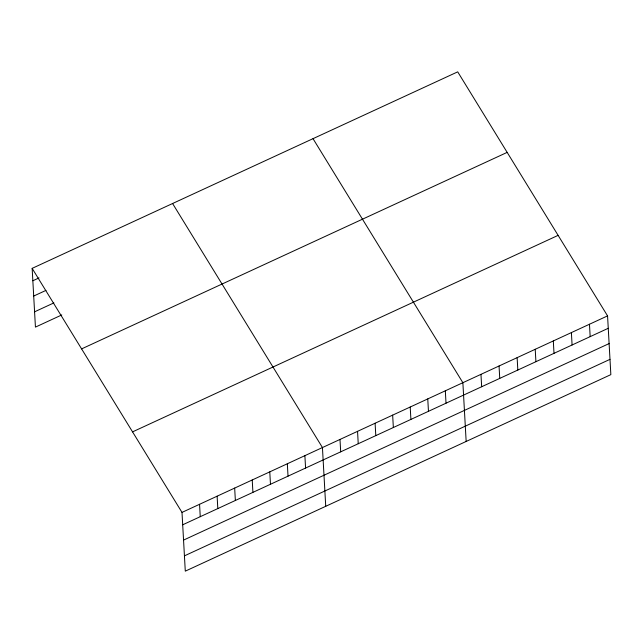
<?xml version="1.0" encoding="UTF-8"?>
<svg xmlns="http://www.w3.org/2000/svg" width="643" height="643" viewBox="0 0 643 643"><rect width="100%" height="100%" fill="white"/><g stroke="black" fill="none" stroke-linecap="round" stroke-linejoin="round"><path stroke-width="0.96" d="M32.15 268.364L457.712 71.847L607.563 315.89L610.85 374.636L185.288 571.153L182.001 512.399L32.15 268.364L35.437 327.11L61.768 314.949M32.841 280.758L38.99 277.921M33.701 296.053L45.983 290.379M34.577 311.815L53.891 302.901M81.605 348.892L507.166 152.383M132.554 431.871L558.116 235.354M182.001 512.399L607.563 315.89M182.7 524.792L608.262 328.284M183.552 540.096L609.114 343.579M184.437 555.857L609.998 359.341M313.02 138.663L462.872 382.706L466.159 441.452M172.581 203.509L322.44 447.552L325.728 506.298M589.478 324.241L590.17 336.635M571.394 332.592L572.085 344.986M553.31 340.943L554.001 353.337M535.217 349.294L535.916 361.688M517.133 357.645L517.824 370.038M499.048 365.996L499.74 378.397M480.964 374.355L481.655 386.748M445.318 390.807L446.017 403.201M427.764 398.917L428.463 411.311M410.21 407.019L410.901 419.413M392.656 415.129L393.347 427.523M375.102 423.231L375.793 435.624M357.548 431.34L358.239 443.734M339.994 439.442L340.686 451.844M304.886 455.654L305.578 468.056M287.333 463.764L288.024 476.158M269.779 471.874L270.47 484.267M252.225 479.975L252.916 492.369M234.671 488.085L235.362 500.479M217.117 496.187L217.808 508.581M199.563 504.297L200.254 516.691"/></g></svg>
